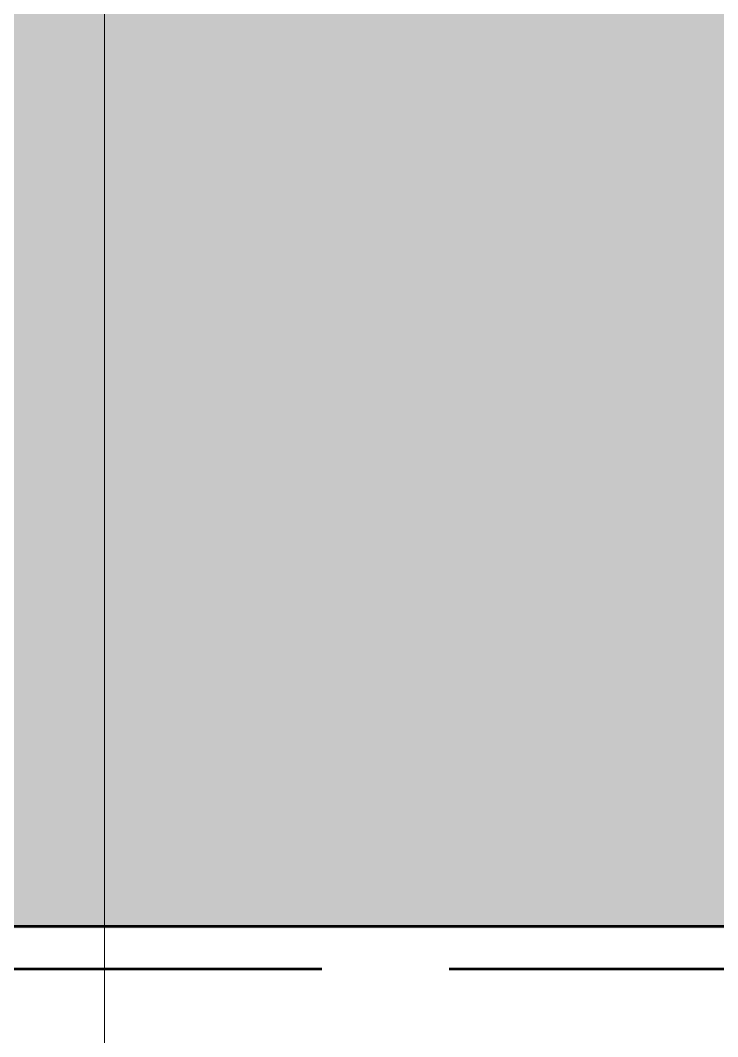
# Model space of a CAD drawing. Header units: millimetres. Extents: x -6738 to 17974, y -5396 to 4356.
# Drawn here: x 7405 to 7984, y -92 to 752 of the extents above; entities that cross this region are included whole.
import ezdxf

# ---------------------------------------------------------------- set-up
doc = ezdxf.new("R2010")
doc.units = ezdxf.units.MM
doc.linetypes.add('DASH_494_106', pattern=[599.722222, 493.888889, -105.833333])
for name, color, linetype in [('ANNOTATIONS', 7, 'Continuous'), ('GEOFAB', 5, 'Continuous'), ('MODULE_ART', 7, 'Continuous'), ('TANK', 7, 'Continuous')]:
    doc.layers.add(name, color=color, linetype=linetype)

# ---------------------------------------------------------------- blocks, each defined once
blk = doc.blocks.new('atlancube_face')
at = {"true_color": 0x000000}
blk.add_solid([(-1.79, -1.79), (1151.79, -1.79), (-1.79, 781.79), (1151.79, 781.79)], dxfattribs=at)

msp = doc.modelspace()

# ---------------------------------------------------------------- linework, layer by layer
at = {"layer": 'ANNOTATIONS', "lineweight": 18, "true_color": 0xffffff}
msp.add_line((7475, 0), (7475, 978.83), dxfattribs=at)
at = {"layer": 'ANNOTATIONS', "lineweight": 18}
msp.add_line((7475, -1199.44), (7475, 0), dxfattribs=at)
at = {"layer": 'GEOFAB', "color": 5, "linetype": 'DASH_494_106', "lineweight": 53}
msp.add_lwpolyline([(-35.28, -35.28), (14985.28, -35.28), (14985.28, 1595.28), (-35.28, 1595.28)], close=True, dxfattribs=at)
at = {"layer": 'TANK', "lineweight": 53}
msp.add_lwpolyline([(0, 0), (14950, 0), (14950, 1560), (0, 1560)], close=True, dxfattribs=at)

# ---------------------------------------------------------------- block references
at = {"layer": 'MODULE_ART'}
msp.add_blockref('atlancube_face', (6900, 0), dxfattribs=at)

doc.saveas('drawing.dxf')
